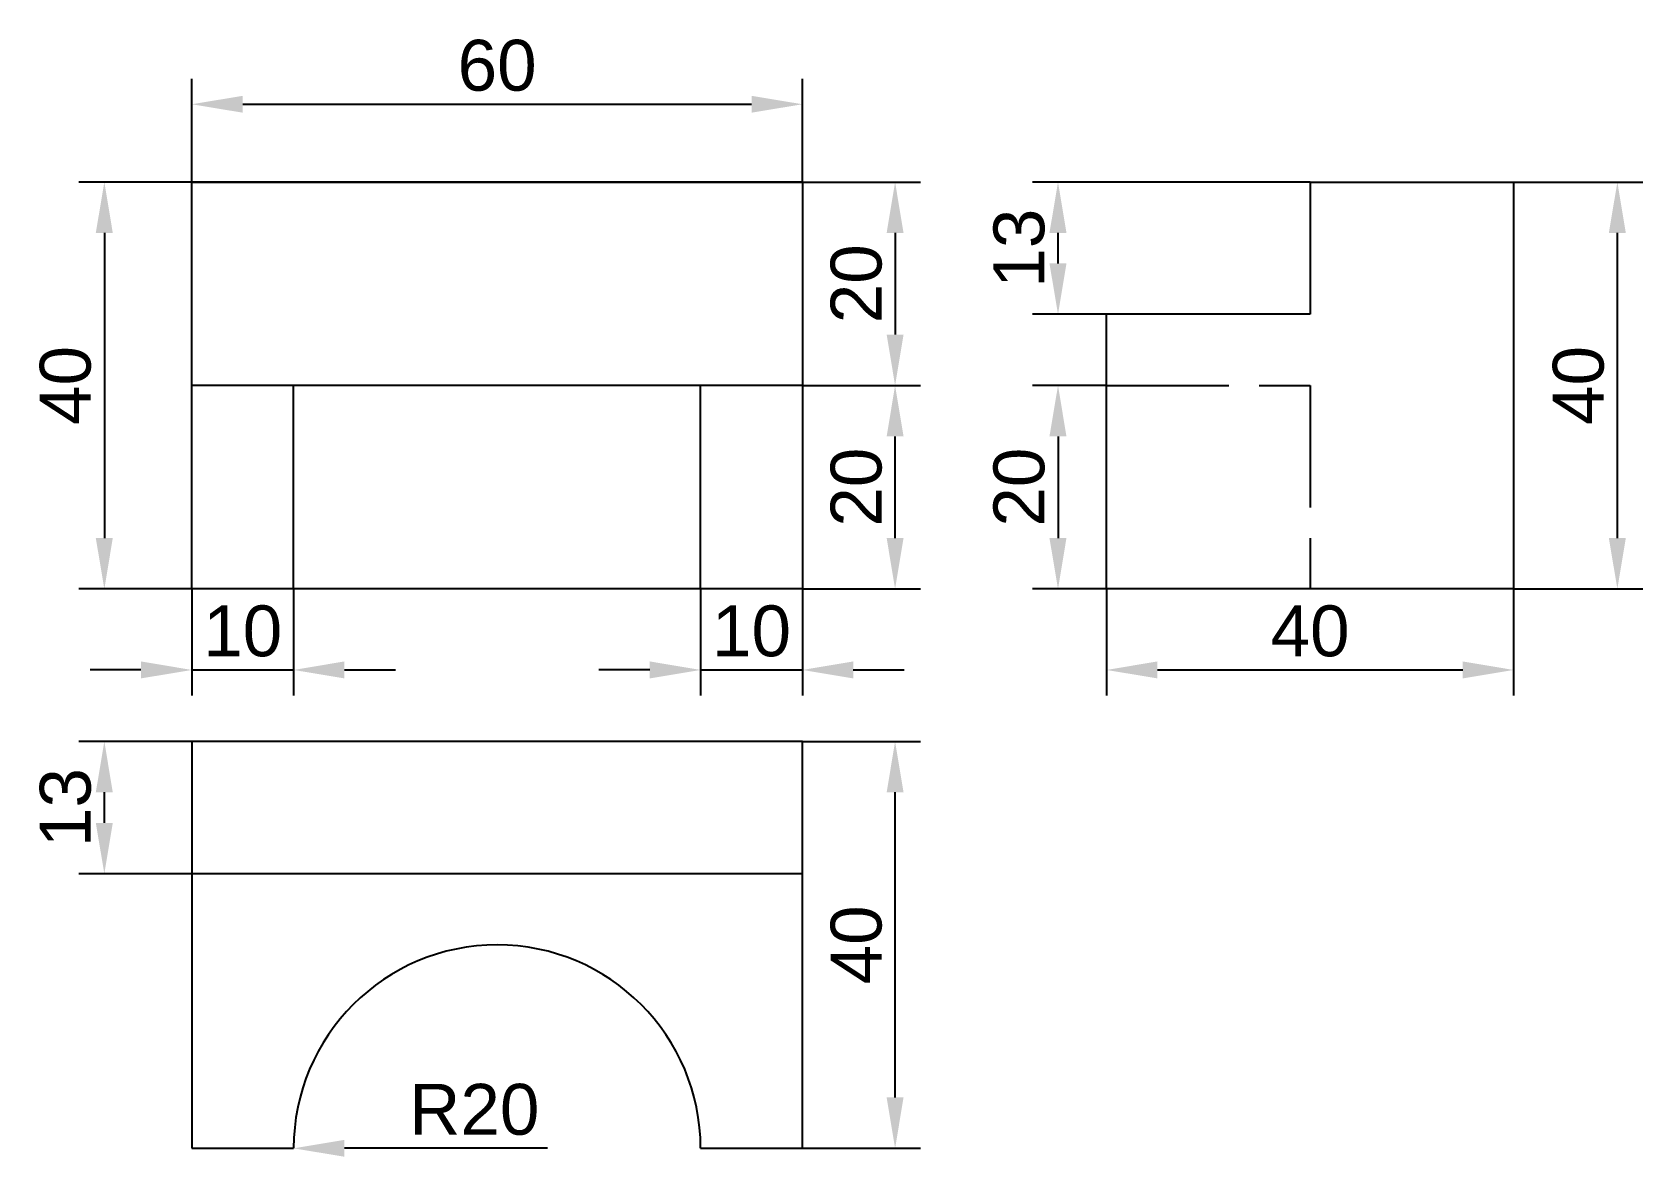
# Model space of a CAD drawing. Header units: millimetres. Extents: x 445 to 603, y 365 to 475.
import ezdxf

# ---------------------------------------------------------------- set-up
doc = ezdxf.new("R2010")
doc.units = ezdxf.units.MM
doc.linetypes.add('ACAD_ISO02W100', pattern=[15, 12, -3])
doc.styles.get("Standard").update_dxf_attribs({"font": 'arial.ttf'})
doc.dimstyles.new('ISO-25', dxfattribs={"dimscale": 2, "dimtxt": 2.5, "dimasz": 2.5, "dimexe": 1.25, "dimexo": 0, "dimtad": 1, "dimtoh": 1, "dimtxsty": 'Standard', "dimcen": 2.5, "dimadec": 0, "dimazin": 0, "dimtfac": 1, "dimtmove": 0, "dimatfit": 3, "dimfxl": 1, "dimarcsym": 0})

# ---------------------------------------------------------------- blocks, each defined once
blk = doc.blocks.new('*D3')
at = {"color": 0, "lineweight": -2, "transparency": 16777216}
for p, q in [((460.31, 460.73), (460.31, 470.88)), ((520.31, 460.73), (520.31, 470.88)), ((465.31, 468.38), (515.31, 468.38))]:
    blk.add_line(p, q, dxfattribs=at)
at = {"color": 0, "transparency": 16777216}
for points in [[(465.31, 469.21), (465.31, 467.55), (460.31, 468.38)], [(515.31, 469.21), (515.31, 467.55), (520.31, 468.38)]]:
    blk.add_solid(points, dxfattribs=at)
at = {"layer": 'Defpoints', "color": 0, "transparency": 16777216}
for p in [(520.31, 468.38), (460.31, 460.73), (520.31, 460.73)]:
    blk.add_point(p, dxfattribs=at)
at = {"color": 0, "transparency": 16777216, "insert": (490.31, 472.18), "char_height": 5, "attachment_point": 5}
blk.add_mtext('60', dxfattribs=at)
blk = doc.blocks.new('*D4')
at = {"color": 0, "lineweight": -2, "transparency": 16777216}
for p, q in [((520.31, 460.73), (449.21, 460.73)), ((451.71, 455.73), (451.71, 425.73)), ((520.31, 420.73), (449.21, 420.73))]:
    blk.add_line(p, q, dxfattribs=at)
at = {"color": 0, "transparency": 16777216}
for points in [[(450.87, 455.73), (452.54, 455.73), (451.71, 460.73)], [(450.87, 425.73), (452.54, 425.73), (451.71, 420.73)]]:
    blk.add_solid(points, dxfattribs=at)
at = {"layer": 'Defpoints', "color": 0, "transparency": 16777216}
for p in [(520.31, 460.73), (451.71, 420.73), (520.31, 420.73)]:
    blk.add_point(p, dxfattribs=at)
at = {"color": 0, "transparency": 16777216, "insert": (447.9, 440.73), "char_height": 5, "attachment_point": 5, "rotation": 90}
blk.add_mtext('40', dxfattribs=at)
blk = doc.blocks.new('*D5')
at = {"color": 0, "lineweight": -2, "transparency": 16777216}
for p, q in [((460.31, 420.73), (460.31, 410.26)), ((470.31, 420.73), (470.31, 410.26)), ((455.31, 412.76), (450.31, 412.76)), ((460.31, 412.76), (470.31, 412.76)), ((475.31, 412.76), (480.31, 412.76))]:
    blk.add_line(p, q, dxfattribs=at)
at = {"color": 0, "transparency": 16777216}
for points in [[(455.31, 413.6), (455.31, 411.93), (460.31, 412.76)], [(475.31, 413.6), (475.31, 411.93), (470.31, 412.76)]]:
    blk.add_solid(points, dxfattribs=at)
at = {"layer": 'Defpoints', "color": 0, "transparency": 16777216}
for p in [(460.31, 420.73), (470.31, 420.73), (470.31, 412.76)]:
    blk.add_point(p, dxfattribs=at)
at = {"color": 0, "transparency": 16777216, "insert": (465.31, 416.57), "char_height": 5, "attachment_point": 5}
blk.add_mtext('10', dxfattribs=at)
blk = doc.blocks.new('*D6')
at = {"color": 0, "lineweight": -2, "transparency": 16777216}
for p, q in [((510.31, 420.73), (510.31, 410.26)), ((520.31, 420.73), (520.31, 410.26)), ((505.31, 412.76), (500.31, 412.76)), ((510.31, 412.76), (520.31, 412.76)), ((525.31, 412.76), (530.31, 412.76))]:
    blk.add_line(p, q, dxfattribs=at)
at = {"color": 0, "transparency": 16777216}
for points in [[(505.31, 413.6), (505.31, 411.93), (510.31, 412.76)], [(525.31, 413.6), (525.31, 411.93), (520.31, 412.76)]]:
    blk.add_solid(points, dxfattribs=at)
at = {"layer": 'Defpoints', "color": 0, "transparency": 16777216}
for p in [(510.31, 420.73), (520.31, 420.73), (520.31, 412.76)]:
    blk.add_point(p, dxfattribs=at)
at = {"color": 0, "transparency": 16777216, "insert": (515.31, 416.57), "char_height": 5, "attachment_point": 5}
blk.add_mtext('10', dxfattribs=at)
blk = doc.blocks.new('*D7')
at = {"color": 0, "lineweight": -2, "transparency": 16777216}
for p, q in [((520.31, 460.73), (531.92, 460.73)), ((529.42, 455.73), (529.42, 445.73)), ((520.31, 440.73), (531.92, 440.73))]:
    blk.add_line(p, q, dxfattribs=at)
at = {"color": 0, "transparency": 16777216}
for points in [[(528.59, 455.73), (530.25, 455.73), (529.42, 460.73)], [(528.59, 445.73), (530.25, 445.73), (529.42, 440.73)]]:
    blk.add_solid(points, dxfattribs=at)
at = {"layer": 'Defpoints', "color": 0, "transparency": 16777216}
for p in [(520.31, 460.73), (520.31, 440.73), (529.42, 440.73)]:
    blk.add_point(p, dxfattribs=at)
at = {"color": 0, "transparency": 16777216, "insert": (525.62, 450.73), "char_height": 5, "attachment_point": 5, "rotation": 90}
blk.add_mtext('20', dxfattribs=at)
blk = doc.blocks.new('*D8')
at = {"color": 0, "lineweight": -2, "transparency": 16777216}
for p, q in [((520.31, 440.73), (531.92, 440.73)), ((529.42, 425.73), (529.42, 435.73)), ((520.31, 420.73), (531.92, 420.73))]:
    blk.add_line(p, q, dxfattribs=at)
at = {"color": 0, "transparency": 16777216}
for points in [[(528.59, 435.73), (530.25, 435.73), (529.42, 440.73)], [(528.59, 425.73), (530.25, 425.73), (529.42, 420.73)]]:
    blk.add_solid(points, dxfattribs=at)
at = {"layer": 'Defpoints', "color": 0, "transparency": 16777216}
for p in [(520.31, 440.73), (529.42, 440.73), (520.31, 420.73)]:
    blk.add_point(p, dxfattribs=at)
at = {"color": 0, "transparency": 16777216, "insert": (525.62, 430.73), "char_height": 5, "attachment_point": 5, "rotation": 90}
blk.add_mtext('20', dxfattribs=at)
blk = doc.blocks.new('*D9')
at = {"color": 0, "lineweight": -2, "transparency": 16777216}
blk.add_line((495.27, 365.73), (475.31, 365.73), dxfattribs=at)
at = {"color": 0, "transparency": 16777216}
blk.add_solid([(475.31, 366.56), (475.31, 364.9), (470.31, 365.73)], dxfattribs=at)
at = {"layer": 'Defpoints', "color": 0, "transparency": 16777216}
for p in [(470.31, 365.73), (490.31, 365.73)]:
    blk.add_point(p, dxfattribs=at)
at = {"color": 0, "transparency": 16777216, "insert": (488.06, 369.53), "char_height": 5, "attachment_point": 5}
blk.add_mtext('R20', dxfattribs=at)
blk = doc.blocks.new('*D10')
at = {"color": 0, "lineweight": -2, "transparency": 16777216}
for p, q in [((520.31, 405.73), (531.92, 405.73)), ((529.42, 370.73), (529.42, 400.73)), ((520.31, 365.73), (531.92, 365.73))]:
    blk.add_line(p, q, dxfattribs=at)
at = {"color": 0, "transparency": 16777216}
for points in [[(528.59, 400.73), (530.25, 400.73), (529.42, 405.73)], [(528.59, 370.73), (530.25, 370.73), (529.42, 365.73)]]:
    blk.add_solid(points, dxfattribs=at)
at = {"layer": 'Defpoints', "color": 0, "transparency": 16777216}
for p in [(520.31, 405.73), (529.42, 405.73), (520.31, 365.73)]:
    blk.add_point(p, dxfattribs=at)
at = {"color": 0, "transparency": 16777216, "insert": (525.62, 385.73), "char_height": 5, "attachment_point": 5, "rotation": 90}
blk.add_mtext('40', dxfattribs=at)
blk = doc.blocks.new('*D11')
at = {"color": 0, "lineweight": -2, "transparency": 16777216}
for p, q in [((460.31, 405.73), (449.21, 405.73)), ((451.71, 397.73), (451.71, 400.73)), ((460.31, 392.73), (449.21, 392.73))]:
    blk.add_line(p, q, dxfattribs=at)
at = {"color": 0, "transparency": 16777216}
for points in [[(450.87, 400.73), (452.54, 400.73), (451.71, 405.73)], [(450.87, 397.73), (452.54, 397.73), (451.71, 392.73)]]:
    blk.add_solid(points, dxfattribs=at)
at = {"layer": 'Defpoints', "color": 0, "transparency": 16777216}
for p in [(451.71, 405.73), (460.31, 405.73), (460.31, 392.73)]:
    blk.add_point(p, dxfattribs=at)
at = {"color": 0, "transparency": 16777216, "insert": (447.9, 399.23), "char_height": 5, "attachment_point": 5, "rotation": 90}
blk.add_mtext('13', dxfattribs=at)
blk = doc.blocks.new('*D12')
at = {"color": 0, "lineweight": -2, "transparency": 16777216}
for p, q in [((570.2, 460.73), (542.93, 460.73)), ((545.43, 452.73), (545.43, 455.73)), ((570.2, 447.73), (542.93, 447.73))]:
    blk.add_line(p, q, dxfattribs=at)
at = {"color": 0, "transparency": 16777216}
for points in [[(544.59, 455.73), (546.26, 455.73), (545.43, 460.73)], [(544.59, 452.73), (546.26, 452.73), (545.43, 447.73)]]:
    blk.add_solid(points, dxfattribs=at)
at = {"layer": 'Defpoints', "color": 0, "transparency": 16777216}
for p in [(545.43, 460.73), (570.2, 460.73), (570.2, 447.73)]:
    blk.add_point(p, dxfattribs=at)
at = {"color": 0, "transparency": 16777216, "insert": (541.62, 454.23), "char_height": 5, "attachment_point": 5, "rotation": 90}
blk.add_mtext('13', dxfattribs=at)
blk = doc.blocks.new('*D13')
at = {"color": 0, "lineweight": -2, "transparency": 16777216}
for p, q in [((590.2, 460.73), (602.9, 460.73)), ((600.4, 425.73), (600.4, 455.73)), ((590.2, 420.73), (602.9, 420.73))]:
    blk.add_line(p, q, dxfattribs=at)
at = {"color": 0, "transparency": 16777216}
for points in [[(599.56, 455.73), (601.23, 455.73), (600.4, 460.73)], [(599.56, 425.73), (601.23, 425.73), (600.4, 420.73)]]:
    blk.add_solid(points, dxfattribs=at)
at = {"layer": 'Defpoints', "color": 0, "transparency": 16777216}
for p in [(590.2, 460.73), (600.4, 460.73), (590.2, 420.73)]:
    blk.add_point(p, dxfattribs=at)
at = {"color": 0, "transparency": 16777216, "insert": (596.59, 440.73), "char_height": 5, "attachment_point": 5, "rotation": 90}
blk.add_mtext('40', dxfattribs=at)
blk = doc.blocks.new('*D14')
at = {"color": 0, "lineweight": -2, "transparency": 16777216}
for p, q in [((550.2, 420.73), (550.2, 410.26)), ((590.2, 420.73), (590.2, 410.26)), ((555.2, 412.76), (585.2, 412.76))]:
    blk.add_line(p, q, dxfattribs=at)
at = {"color": 0, "transparency": 16777216}
for points in [[(555.2, 413.6), (555.2, 411.93), (550.2, 412.76)], [(585.2, 413.6), (585.2, 411.93), (590.2, 412.76)]]:
    blk.add_solid(points, dxfattribs=at)
at = {"layer": 'Defpoints', "color": 0, "transparency": 16777216}
for p in [(550.2, 420.73), (590.2, 420.73), (590.2, 412.76)]:
    blk.add_point(p, dxfattribs=at)
at = {"color": 0, "transparency": 16777216, "insert": (570.2, 416.57), "char_height": 5, "attachment_point": 5}
blk.add_mtext('40', dxfattribs=at)
blk = doc.blocks.new('*D15')
at = {"color": 0, "lineweight": -2, "transparency": 16777216}
for p, q in [((550.2, 440.73), (542.93, 440.73)), ((545.43, 435.73), (545.43, 425.73)), ((550.2, 420.73), (542.93, 420.73))]:
    blk.add_line(p, q, dxfattribs=at)
at = {"color": 0, "transparency": 16777216}
for points in [[(544.59, 435.73), (546.26, 435.73), (545.43, 440.73)], [(544.59, 425.73), (546.26, 425.73), (545.43, 420.73)]]:
    blk.add_solid(points, dxfattribs=at)
at = {"layer": 'Defpoints', "color": 0, "transparency": 16777216}
for p in [(550.2, 440.73), (545.43, 420.73), (550.2, 420.73)]:
    blk.add_point(p, dxfattribs=at)
at = {"color": 0, "transparency": 16777216, "insert": (541.62, 430.73), "char_height": 5, "attachment_point": 5, "rotation": 90}
blk.add_mtext('20', dxfattribs=at)

msp = doc.modelspace()

# ---------------------------------------------------------------- linework, layer by layer
for p, q in [((460.312, 460.729), (520.312, 460.729)), ((460.312, 420.729), (460.312, 460.729)), ((520.312, 460.729), (520.312, 420.729)), ((570.201, 460.729), (590.201, 460.729)), ((570.201, 460.729), (570.201, 447.729)), ((590.201, 460.729), (590.201, 420.729)), ((550.201, 420.729), (550.201, 447.729)), ((570.201, 447.729), (550.201, 447.729)), ((520.312, 440.729), (460.312, 440.729)), ((470.312, 420.729), (470.312, 440.729)), ((510.312, 420.729), (510.312, 440.729)), ((520.312, 420.729), (460.312, 420.729)), ((590.201, 420.729), (550.201, 420.729)), ((520.312, 405.729), (460.312, 405.729)), ((460.312, 405.729), (460.312, 365.729)), ((520.312, 365.729), (520.312, 405.729)), ((520.312, 392.729), (460.312, 392.729)), ((460.312, 365.729), (470.312, 365.729)), ((510.312, 365.729), (520.312, 365.729))]:
    msp.add_line(p, q)
at = {"linetype": 'ACAD_ISO02W100'}
for p, q in [((550.201, 440.729), (570.201, 440.729)), ((570.201, 440.729), (570.201, 420.729))]:
    msp.add_line(p, q, dxfattribs=at)
msp.add_arc((490.312, 365.729), 20, 360, 180)

# ---------------------------------------------------------------- dimensions: what is measured, and where the dimension line sits
for base, p1, p2, picture, middle in [((520.312, 468.381), (460.312, 460.729), (520.312, 460.729), '*D3', (490.312, 472.183)), ((470.312, 412.762), (460.312, 420.729), (470.312, 420.729), '*D5', (465.312, 416.565)), ((520.312, 412.762), (510.312, 420.729), (520.312, 420.729), '*D6', (515.312, 416.565)), ((590.201, 412.762), (550.201, 420.729), (590.201, 420.729), '*D14', (570.201, 416.565))]:
    dim = msp.add_linear_dim(base=base, p1=p1, p2=p2, dimstyle='ISO-25')
    dim.commit()
    dim.dimension.update_dxf_attribs({"geometry": picture, "text_midpoint": middle})
for base, p1, p2, picture, middle in [((451.707, 420.729), (520.312, 460.729), (520.312, 420.729), '*D4', (447.904, 440.729)), ((529.421, 440.729), (520.312, 460.729), (520.312, 440.729), '*D7', (525.618, 450.729)), ((545.426, 460.729), (570.201, 447.729), (570.201, 460.729), '*D12', (541.621, 454.229)), ((600.397, 460.729), (590.201, 420.729), (590.201, 460.729), '*D13', (596.595, 440.729)), ((529.421, 440.729), (520.312, 420.729), (520.312, 440.729), '*D8', (525.618, 430.729)), ((545.426, 420.729), (550.201, 440.729), (550.201, 420.729), '*D15', (541.623, 430.729)), ((451.707, 405.729), (460.312, 392.729), (460.312, 405.729), '*D11', (447.903, 399.229)), ((529.421, 405.729), (520.312, 365.729), (520.312, 405.729), '*D10', (525.618, 385.729))]:
    dim = msp.add_linear_dim(base=base, p1=p1, p2=p2, angle=90, dimstyle='ISO-25')
    dim.commit()
    dim.dimension.update_dxf_attribs({"geometry": picture, "text_midpoint": middle})
dim = msp.add_radius_dim(center=(490.312, 365.729), mpoint=(470.312, 365.729), dimstyle='ISO-25')
dim.commit()
dim.dimension.update_dxf_attribs({"geometry": '*D9', "text_midpoint": (488.057, 365.729), "dimtype": 164})

doc.saveas('drawing.dxf')
